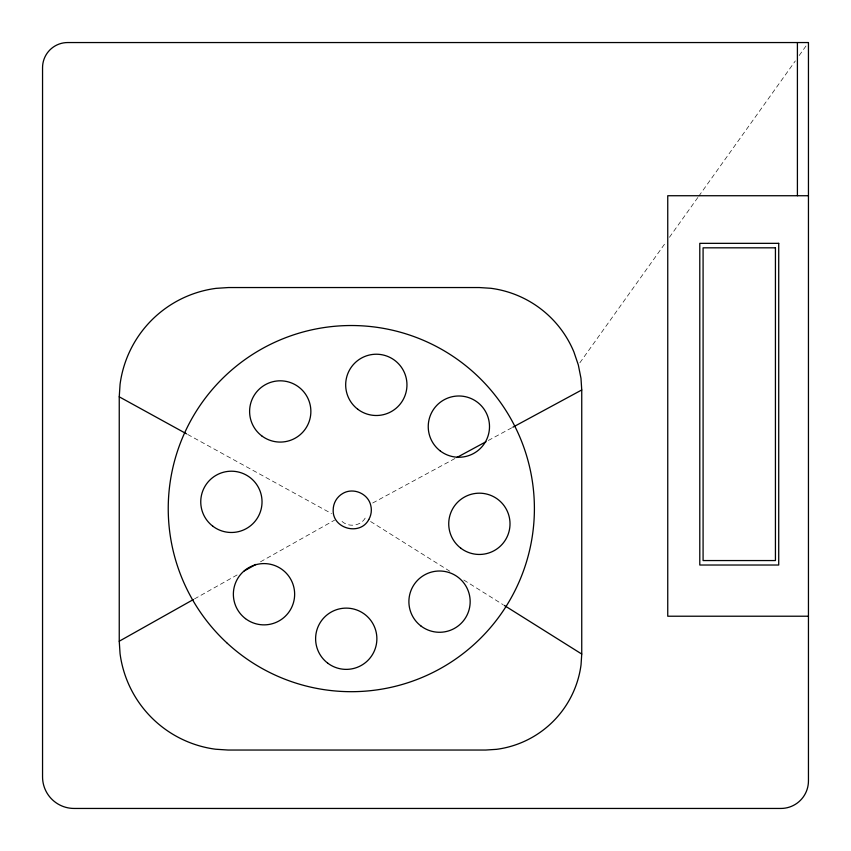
<?xml version="1.0" encoding="UTF-8"?>
<svg xmlns="http://www.w3.org/2000/svg" width="851" height="851" viewBox="0 0 851 851"><rect width="100%" height="100%" fill="white"/><g stroke="black" fill="none" stroke-linecap="round" stroke-linejoin="round"><path stroke-width="0.64" stroke-dasharray="4.25 3.19" d="M579.861 362.781L665.578 242.695M669.439 237.28L698.022 197.251M698.788 196.177L795.323 60.942M799.185 55.528L806.908 44.709M365.185 518.121C360.388 526.322 347.985 527.641 341.432 520.844M194.496 598.913L237.323 574.829M260.48 561.82L334.571 520.163M372.685 503.005L455.615 458.168M488.314 440.488L511.674 427.851M187.677 434.457L331.496 513.547M370.6 521.525L450.339 571.574M463.816 580.031L503.132 604.71"/><path stroke-width="1.28" d="M119.246 396.821L120.065 384.333A111.47 111.47 0 0 1 216.037 288.361L228.525 287.542L479.326 287.542L490.921 288.298A104.609 104.609 0 0 1 573.914 351.984L578.318 364.941L580.988 378.365L581.744 389.96L581.744 654.047L581.042 664.812A98.184 98.184 0 0 1 496.516 749.337L485.751 750.039L228.068 750.039L215.633 749.231A111.013 111.013 0 0 1 120.055 653.653L119.246 641.218L119.246 396.821L186.518 433.819M119.246 641.218L193.337 599.561M244.269 570.925L255.843 564.415M456.774 457.54L485.974 441.743M512.834 427.223L581.744 389.96M808.45 195.73L667.748 195.73L667.748 616.22L808.45 616.22M504.249 605.412L581.744 654.047M797.408 42.55L797.408 195.73M368.781 519.546C360.133 536.204 332.347 528.758 333.188 510.015A19.073 19.073 0 0 1 342.719 493.495C353.08 487.261 367.77 493.346 370.685 505.079A19.073 19.073 0 0 1 368.781 519.546M808.45 42.55L67.686 42.55A25.136 25.136 0 0 0 42.55 67.686L42.55 776.857A31.593 31.593 0 0 0 74.143 808.45L780.899 808.45A27.551 27.551 0 0 0 808.45 780.899L808.45 42.55M778.718 243.343L699.788 243.343L699.788 565.021L778.718 565.021L778.718 243.343M775.431 247.822L703.086 247.822L703.086 560.554L775.431 560.554L775.431 247.822M226.653 642.686A183.082 183.082 0 0 0 529.769 549.523A183.082 183.082 0 0 0 297.531 333.603A183.082 183.082 0 0 0 226.653 642.686M212.856 526.237A30.636 30.636 0 0 0 261.789 505.696A30.636 30.636 0 0 0 219.537 473.592A30.636 30.636 0 0 0 212.856 526.237M460.838 548.214A30.636 30.636 0 0 0 509.77 527.673A30.636 30.636 0 0 0 467.518 495.569A30.636 30.636 0 0 0 460.838 548.214M261.704 435.84A30.636 30.636 0 0 0 310.626 415.309A30.636 30.636 0 0 0 268.373 383.205A30.636 30.636 0 0 0 261.704 435.84M357.782 409.257A30.636 30.636 0 0 0 406.714 388.716A30.636 30.636 0 0 0 364.462 356.612A30.636 30.636 0 0 0 357.782 409.257M440.339 451.009A30.636 30.636 0 0 0 489.261 430.478A30.636 30.636 0 0 0 447.009 398.374A30.636 30.636 0 0 0 440.339 451.009M421 626.038A30.636 30.636 0 0 0 469.922 605.497A30.636 30.636 0 0 0 427.67 573.393A30.636 30.636 0 0 0 421 626.038M327.709 663.142A30.636 30.636 0 0 0 376.631 642.611A30.636 30.636 0 0 0 334.379 610.507A30.636 30.636 0 0 0 327.709 663.142M245.471 618.624A30.636 30.636 0 0 0 294.403 598.083A30.636 30.636 0 0 0 252.151 565.979A30.636 30.636 0 0 0 245.471 618.624"/></g></svg>
